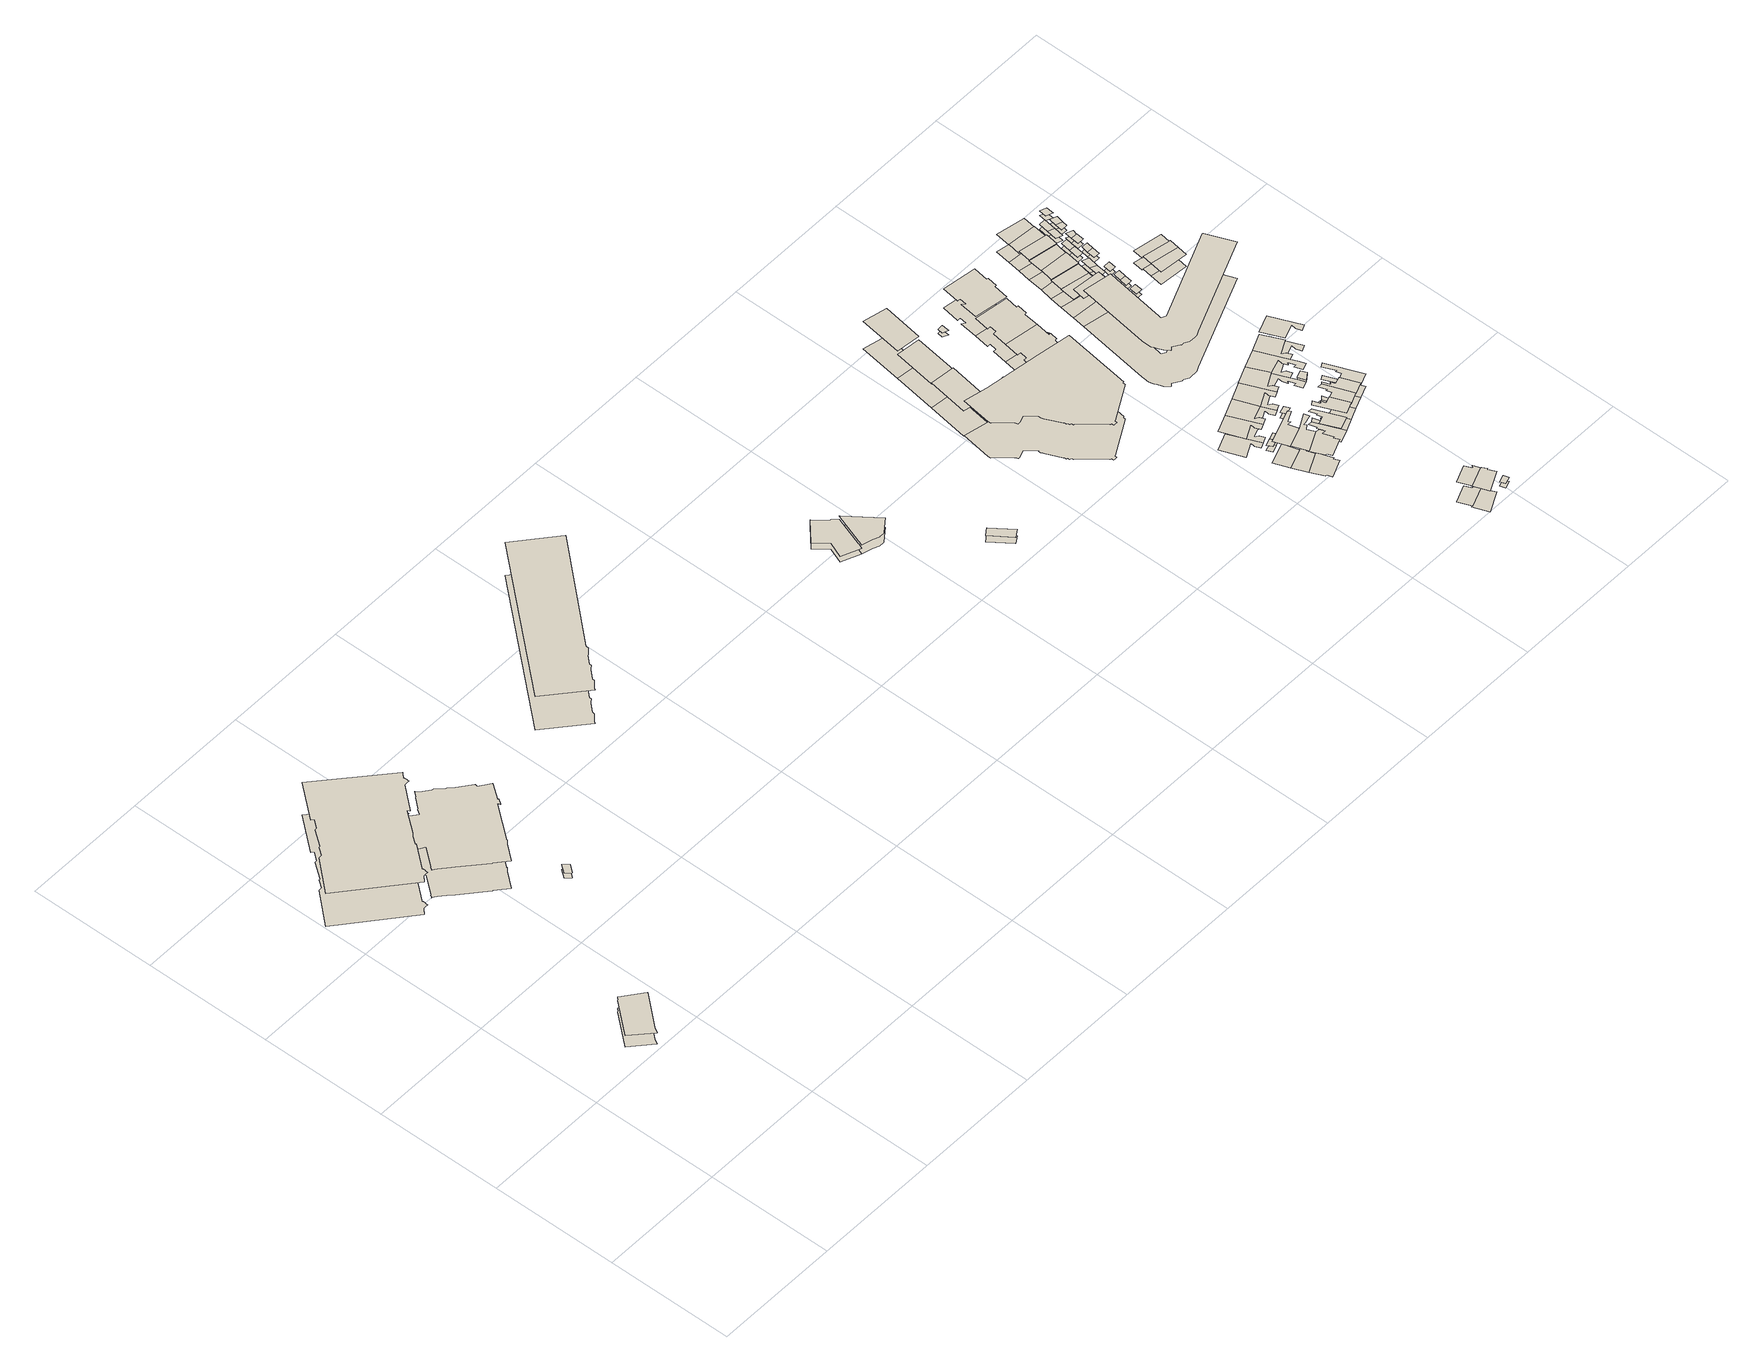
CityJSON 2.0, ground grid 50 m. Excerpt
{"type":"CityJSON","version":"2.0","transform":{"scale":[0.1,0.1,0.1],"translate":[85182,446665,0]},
"CityObjects":{
"building1":{"type":"Building","attributes":{"yearOfConstruction":"1962-01-01Z","measuredHeight":5.48,"storeysAboveGround":1},"geometry":[{"type":"MultiSurface","lod":"1.2","boundaries":[[[0,1,2,3,4,5,6,7,8]],[[9,10,11,12,13,14,15,16,17]]]}]},
"building2":{"type":"Building","attributes":{"yearOfConstruction":"2010-01-01Z","measuredHeight":15.92,"storeysAboveGround":5},"geometry":[{"type":"MultiSurface","lod":"1.2","boundaries":[[[18,19,20,21,22,23,24,25,26,27,28,29,30,31,32,33,34,35,36,37,38,39,40,41,42,43,44,45,46,47,48,49,50,51,52,53,54,55,56,57,58,59,60,61,62,63,64,65,66,67,68,69,70,71,72,73,74,75,76,77,76,78,79,80,81,82,83,84,85,86,87,88,89,90,91,92,93,94,95,96,97]],[[98,99,100,101,102,103,104,105,106,107,108,109,110,111,112,113,114,115,116,117,118,119,120,121,122,123,124,125,126,127,128,129,130,131,132,133,134,135,136,137,138,139,140,141,142,143,144,145,146,147,148,149,150,151,152,153,154,155,156,157,156,158,159,160,161,162,163,164,165,166,167,168,169,170,171,172,173,174,175,176,177]]]}]},
"building3":{"type":"Building","attributes":{"yearOfConstruction":"1930-01-01Z","measuredHeight":13.53,"storeysAboveGround":4},"geometry":[{"type":"MultiSurface","lod":"1.2","boundaries":[[[178,179,180,181,182,183,184,185,186,187,188,189,190,191,192,193,194,195,52,51,50,49,196,197,198,199,200,201,202,201,203,204,205,206,207,208,209,210,211,212,213,214,215,216,217,218]],[[219,220,221,222,223,224,225,226,227,228,229,230,231,232,233,234,235,236,237,238,239,240,241,242,243,244,245,246,247,246,248,249,250,251,252,253,254,255,256,257,258,259,260,261,262,263]]]}]},
"building4":{"type":"Building","attributes":{"yearOfConstruction":"2010-01-01Z","measuredHeight":2.5,"storeysAboveGround":0},"geometry":[{"type":"MultiSurface","lod":"1.2","boundaries":[[[264,265,266,267]],[[268,269,270,271]]]}]},
"building5":{"type":"Building","attributes":{"yearOfConstruction":"2007-01-01Z","measuredHeight":16.28,"storeysAboveGround":5},"geometry":[{"type":"MultiSurface","lod":"1.2","boundaries":[[[272,273,274,275,276,277,278,279,280,281,282,283,284,285,286,287]],[[288,289,290,291,292,293,294,295,296,297,298,299,300,301,302,303]]]}]},
"building6":{"type":"Building","attributes":{"yearOfConstruction":"1987-01-01Z","measuredHeight":2.82,"storeysAboveGround":0},"geometry":[{"type":"MultiSurface","lod":"1.2","boundaries":[[[304,305,306,307,308,309,310,311,312,313,314,315,316]],[[317,318,319,320,321,322,323,324,325,326,327,328,329]]]}]},
"building7":{"type":"Building","attributes":{"yearOfConstruction":"2002-01-01Z","measuredHeight":4.46,"storeysAboveGround":1},"geometry":[{"type":"MultiSurface","lod":"1.2","boundaries":[[[315,314,313,312,311,330,331,332,333,334,335,336]],[[337,338,339,340,341,342,343,344,345,346,347,348]]]}]},
"building8":{"type":"Building","attributes":{"yearOfConstruction":"1993-01-01Z","measuredHeight":2.96,"storeysAboveGround":0},"geometry":[{"type":"MultiSurface","lod":"1.2","boundaries":[[[349,350,351,352]],[[353,354,355,356]]]}]},
"building9":{"type":"Building","attributes":{"yearOfConstruction":"1954-01-01Z","measuredHeight":12.23,"storeysAboveGround":4},"geometry":[{"type":"MultiSurface","lod":"1.2","boundaries":[[[357,358,359,360,361]],[[362,363,364,365,366]]]}]},
"building10":{"type":"Building","attributes":{"yearOfConstruction":"1959-01-01Z","measuredHeight":17.05,"storeysAboveGround":5},"geometry":[{"type":"MultiSurface","lod":"1.2","boundaries":[[[367,368,369,370,371,372,373,374,375,376,377,378,379,380,381,382,383,384,385,386,387,388,389,390,391,392,393,394,395,396,397,398,399,400,401,402,403,404,405,406,407,408,409,410,411,412,413,414,415,416,417,418,419,420,421,358,357,422,423,424,425,426,427,428,429,430,431,432,433,434,435,436,437,438,439,440,441,442]],[[443,444,445,446,447,448,449,450,451,452,453,454,455,456,457,458,459,460,461,462,463,464,465,466,467,468,469,470,471,472,473,474,475,476,477,478,479,480,481,482,483,484,485,486,487,488,489,490,491,492,493,494,495,496,497,498,499,500,501,502,503,504,505,506,507,508,509,510,511,512,513,514,515,516,517,518,519,520]]]}]},
"building11":{"type":"Building","attributes":{"yearOfConstruction":"1954-01-01Z","measuredHeight":11.64,"storeysAboveGround":3},"geometry":[{"type":"MultiSurface","lod":"1.2","boundaries":[[[359,521,522,360]],[[523,524,525,526]]]}]},
"building12":{"type":"Building","attributes":{"yearOfConstruction":"1954-01-01Z","measuredHeight":13.43,"storeysAboveGround":4},"geometry":[{"type":"MultiSurface","lod":"1.2","boundaries":[[[521,527,528,522]],[[529,530,531,532]]]}]},
"building13":{"type":"Building","attributes":{"yearOfConstruction":"1990-01-01Z","measuredHeight":2.15,"storeysAboveGround":0},"geometry":[{"type":"MultiSurface","lod":"1.2","boundaries":[[[533,534,535,536]],[[537,538,539,540]]]}]},
"building14":{"type":"Building","attributes":{"yearOfConstruction":"1928-01-01Z","measuredHeight":9.01,"storeysAboveGround":3},"geometry":[{"type":"MultiSurface","lod":"1.2","boundaries":[[[541,542,543,544,545,546,547]],[[548,549,550,551,552,553,554]]]}]},
"building15":{"type":"Building","attributes":{"yearOfConstruction":"1935-01-01Z","measuredHeight":10.33,"storeysAboveGround":3},"geometry":[{"type":"MultiSurface","lod":"1.2","boundaries":[[[555,556,557,558,559,560,561,562,563,564,565,566,567]],[[568,569,570,571,572,573,574,575,576,577,578,579,580]]]}]},
"building16":{"type":"Building","attributes":{"yearOfConstruction":"1928-01-01Z","measuredHeight":2.54,"storeysAboveGround":0},"geometry":[{"type":"MultiSurface","lod":"1.2","boundaries":[[[581,582,583,584]],[[585,586,587,588]]]}]},
"building17":{"type":"Building","attributes":{"yearOfConstruction":"1935-01-01Z","measuredHeight":10.49,"storeysAboveGround":3},"geometry":[{"type":"MultiSurface","lod":"1.2","boundaries":[[[589,590,591,592,593,594,595,596]],[[597,598,599,600,601,602,603,604]]]}]},
"building18":{"type":"Building","attributes":{"yearOfConstruction":"1935-01-01Z","measuredHeight":10.69,"storeysAboveGround":3},"geometry":[{"type":"MultiSurface","lod":"1.2","boundaries":[[[605,590,589,567,566,606,607,608,609,610]],[[611,612,613,614,615,616,617,618,619,620]]]}]},
"building19":{"type":"Building","attributes":{"yearOfConstruction":"1990-01-01Z","measuredHeight":8.59,"storeysAboveGround":2},"geometry":[{"type":"MultiSurface","lod":"1.2","boundaries":[[[621,622,623,624,625,421,420,626,627,628,629,630,631,632,633]],[[634,635,636,637,638,639,640,641,642,643,644,645,646,647,648]]]}]},
"building20":{"type":"Building","attributes":{"yearOfConstruction":"1990-01-01Z","measuredHeight":2.11,"storeysAboveGround":0},"geometry":[{"type":"MultiSurface","lod":"1.2","boundaries":[[[649,650,651,652]],[[653,654,655,656]]]}]},
"building21":{"type":"Building","attributes":{"yearOfConstruction":"1928-01-01Z","measuredHeight":2.52,"storeysAboveGround":0},"geometry":[{"type":"MultiSurface","lod":"1.2","boundaries":[[[582,657,658,583]],[[586,659,660,587]]]}]},
"building22":{"type":"Building","attributes":{"yearOfConstruction":"1928-01-01Z","measuredHeight":9.01,"storeysAboveGround":3},"geometry":[{"type":"MultiSurface","lod":"1.2","boundaries":[[[661,662,543,542,663,664,665]],[[666,667,550,549,668,669,670]]]}]},
"building23":{"type":"Building","attributes":{"yearOfConstruction":"1948-01-01Z","measuredHeight":9.75,"storeysAboveGround":3},"geometry":[{"type":"MultiSurface","lod":"1.2","boundaries":[[[671,672,673,674,675,676,677]],[[678,679,680,681,682,683,684]]]}]},
"building24":{"type":"Building","attributes":{"yearOfConstruction":"1948-01-01Z","measuredHeight":10.12,"storeysAboveGround":3},"geometry":[{"type":"MultiSurface","lod":"1.2","boundaries":[[[685,686,687,673,672,671,688,689]],[[690,691,692,693,694,695,696,697]]]}]},
"building25":{"type":"Building","attributes":{"yearOfConstruction":"1990-01-01Z","measuredHeight":8.59,"storeysAboveGround":2},"geometry":[{"type":"MultiSurface","lod":"1.2","boundaries":[[[633,698,699,700,701,702,703,704,705,706,707,708,709,621]],[[648,710,711,712,713,714,715,716,717,718,719,720,721,634]]]}]},
"building26":{"type":"Building","attributes":{"yearOfConstruction":"1935-01-01Z","measuredHeight":2.24,"storeysAboveGround":0},"geometry":[{"type":"MultiSurface","lod":"1.2","boundaries":[[[722,723,724,725]],[[726,727,728,729]]]}]},
"building27":{"type":"Building","attributes":{"yearOfConstruction":"1928-01-01Z","measuredHeight":8.97,"storeysAboveGround":2},"geometry":[{"type":"MultiSurface","lod":"1.2","boundaries":[[[661,730,731,732,733,734,735,662]],[[666,736,737,738,739,740,741,667]]]}]},
"building28":{"type":"Building","attributes":{"yearOfConstruction":"1935-01-01Z","measuredHeight":6.43,"storeysAboveGround":2},"geometry":[{"type":"MultiSurface","lod":"1.2","boundaries":[[[742,743,744,745,746,747,748,749]],[[750,751,752,753,754,755,756,757]]]}]},
"building29":{"type":"Building","attributes":{"yearOfConstruction":"1990-01-01Z","measuredHeight":9.4,"storeysAboveGround":3},"geometry":[{"type":"MultiSurface","lod":"1.2","boundaries":[[[758,759,705,704,760,761,762,763,764,765,766,767,768,769,770]],[[771,772,773,774,775,776,777,778,779,780,781,782,783,784,785]]]}]},
"building30":{"type":"Building","attributes":{"yearOfConstruction":"1928-01-01Z","measuredHeight":2.47,"storeysAboveGround":0},"geometry":[{"type":"MultiSurface","lod":"1.2","boundaries":[[[786,787,788,789]],[[790,791,792,793]]]}]},
"building31":{"type":"Building","attributes":{"yearOfConstruction":"1948-01-01Z","measuredHeight":2.01,"storeysAboveGround":0},"geometry":[{"type":"MultiSurface","lod":"1.2","boundaries":[[[794,795,796,797]],[[798,799,800,801]]]}]},
"building32":{"type":"Building","attributes":{"yearOfConstruction":"1948-01-01Z","measuredHeight":2.02,"storeysAboveGround":0},"geometry":[{"type":"MultiSurface","lod":"1.2","boundaries":[[[802,803,795,794]],[[804,805,799,798]]]}]},
"building33":{"type":"Building","attributes":{"yearOfConstruction":"1948-01-01Z","measuredHeight":2.06,"storeysAboveGround":0},"geometry":[{"type":"MultiSurface","lod":"1.2","boundaries":[[[806,807,808,809]],[[810,811,812,813]]]}]},
"building34":{"type":"Building","attributes":{"yearOfConstruction":"1928-01-01Z","measuredHeight":9,"storeysAboveGround":2},"geometry":[{"type":"MultiSurface","lod":"1.2","boundaries":[[[814,815,735,734,816,817,818,819]],[[820,821,741,740,822,823,824,825]]]}]},
"building35":{"type":"Building","attributes":{"yearOfConstruction":"1935-01-01Z","measuredHeight":8.36,"storeysAboveGround":2},"geometry":[{"type":"MultiSurface","lod":"1.2","boundaries":[[[826,827,828,829,746,745,830,831]],[[832,833,834,835,836,837,838,839]]]}]},
"building36":{"type":"Building","attributes":{"yearOfConstruction":"1935-01-01Z","measuredHeight":7.72,"storeysAboveGround":2},"geometry":[{"type":"MultiSurface","lod":"1.2","boundaries":[[[830,840,841,842,843,844,845,831]],[[846,847,848,849,850,851,852,853]]]}]},
"building37":{"type":"Building","attributes":{"yearOfConstruction":"1928-01-01Z","measuredHeight":9.03,"storeysAboveGround":3},"geometry":[{"type":"MultiSurface","lod":"1.2","boundaries":[[[854,855,856,857,858,814,819,859,860,861,862,863,864]],[[865,866,867,868,869,820,825,870,871,872,873,874,875]]]}]},
"building38":{"type":"Building","attributes":{"yearOfConstruction":"1935-01-01Z","measuredHeight":6.97,"storeysAboveGround":2},"geometry":[{"type":"MultiSurface","lod":"1.2","boundaries":[[[876,877,878,879,841,840,880,881]],[[882,883,884,885,886,887,888,889]]]}]},
"building39":{"type":"Building","attributes":{"yearOfConstruction":"2006-01-01Z","measuredHeight":13.77,"storeysAboveGround":4},"geometry":[{"type":"MultiSurface","lod":"1.2","boundaries":[[[890,891,892,893]],[[894,895,896,897]]]}]},
"building40":{"type":"Building","attributes":{"yearOfConstruction":"2006-01-01Z","measuredHeight":8.86,"storeysAboveGround":2},"geometry":[{"type":"MultiSurface","lod":"1.2","boundaries":[[[891,898,899,892]],[[900,901,902,903]]]}]},
"building41":{"type":"Building","attributes":{"yearOfConstruction":"1928-01-01Z","measuredHeight":1.04,"storeysAboveGround":0},"geometry":[{"type":"MultiSurface","lod":"1.2","boundaries":[[[855,904,905,856]],[[906,907,908,909]]]}]},
"building42":{"type":"Building","attributes":{"yearOfConstruction":"1928-01-01Z","measuredHeight":9.01,"storeysAboveGround":3},"geometry":[{"type":"MultiSurface","lod":"1.2","boundaries":[[[857,910,911,912,913,914,858]],[[868,915,916,917,918,919,869]]]}]},
"building43":{"type":"Building","attributes":{"yearOfConstruction":"2006-01-01Z","measuredHeight":8.97,"storeysAboveGround":2},"geometry":[{"type":"MultiSurface","lod":"1.2","boundaries":[[[898,920,921,899]],[[922,923,924,925]]]}]},
"building44":{"type":"Building","attributes":{"yearOfConstruction":"1935-01-01Z","measuredHeight":6.12,"storeysAboveGround":2},"geometry":[{"type":"MultiSurface","lod":"1.2","boundaries":[[[926,927,928,929,930,881,880,931,932]],[[933,934,935,936,937,938,939,940,941]]]}]},
"building45":{"type":"Building","attributes":{"yearOfConstruction":"2006-01-01Z","measuredHeight":9.52,"storeysAboveGround":3},"geometry":[{"type":"MultiSurface","lod":"1.2","boundaries":[[[920,942,943,921]],[[944,945,946,947]]]}]},
"building46":{"type":"Building","attributes":{"yearOfConstruction":"2006-01-01Z","measuredHeight":17.66,"storeysAboveGround":5},"geometry":[{"type":"MultiSurface","lod":"1.2","boundaries":[[[948,949,950,951,952,953,954,955,956,957,958,959,960,961,962,963,890,893,964,965,966,967,968,969,970,971,972,973]],[[974,975,976,977,978,979,980,981,982,983,984,985,986,987,988,989,990,991,992,993,994,995,996,997,998,999,1000,1001]]]}]},
"building47":{"type":"Building","attributes":{"yearOfConstruction":"2006-01-01Z","measuredHeight":9.22,"storeysAboveGround":3},"geometry":[{"type":"MultiSurface","lod":"1.2","boundaries":[[[942,1002,1003,943]],[[1004,1005,1006,1007]]]}]},
"building48":{"type":"Building","attributes":{"yearOfConstruction":"2006-01-01Z","measuredHeight":9.65,"storeysAboveGround":3},"geometry":[{"type":"MultiSurface","lod":"1.2","boundaries":[[[1002,1008,1009,1003]],[[1010,1011,1012,1013]]]}]},
"building49":{"type":"Building","attributes":{"yearOfConstruction":"2006-01-01Z","measuredHeight":2.51,"storeysAboveGround":0},"geometry":[{"type":"MultiSurface","lod":"1.2","boundaries":[[[1014,1015,1016,1017]],[[1018,1019,1020,1021]]]}]},
"building50":{"type":"Building","attributes":{"yearOfConstruction":"1924-01-01Z","measuredHeight":10.04,"storeysAboveGround":3},"geometry":[{"type":"MultiSurface","lod":"1.2","boundaries":[[[1022,1023,1024,1025,914,913,1026]],[[1027,1028,1029,1030,1031,1032,1033]]]}]},
"building51":{"type":"Building","attributes":{"yearOfConstruction":"2006-01-01Z","measuredHeight":2.51,"storeysAboveGround":0},"geometry":[{"type":"MultiSurface","lod":"1.2","boundaries":[[[1015,1034,1035,1016]],[[1019,1036,1037,1020]]]}]},
"building52":{"type":"Building","attributes":{"yearOfConstruction":"2006-01-01Z","measuredHeight":8.74,"storeysAboveGround":2},"geometry":[{"type":"MultiSurface","lod":"1.2","boundaries":[[[1008,1038,1039,1009]],[[1040,1041,1042,1043]]]}]},
"building53":{"type":"Building","attributes":{"yearOfConstruction":"1924-01-01Z","measuredHeight":2.31,"storeysAboveGround":0},"geometry":[{"type":"MultiSurface","lod":"1.2","boundaries":[[[1044,1045,1046,1047]],[[1048,1049,1050,1051]]]}]},
"building54":{"type":"Building","attributes":{"yearOfConstruction":"1924-01-01Z","measuredHeight":2.27,"storeysAboveGround":0},"geometry":[{"type":"MultiSurface","lod":"1.2","boundaries":[[[1052,1053,1054,1055]],[[1056,1057,1058,1059]]]}]},
"building55":{"type":"Building","attributes":{"yearOfConstruction":"2006-01-01Z","measuredHeight":8.54,"storeysAboveGround":2},"geometry":[{"type":"MultiSurface","lod":"1.2","boundaries":[[[1038,1060,1061,1039]],[[1062,1063,1064,1065]]]}]},
"building56":{"type":"Building","attributes":{"yearOfConstruction":"2006-01-01Z","measuredHeight":2.41,"storeysAboveGround":0},"geometry":[{"type":"MultiSurface","lod":"1.2","boundaries":[[[1066,1067,1068,1069]],[[1070,1071,1072,1073]]]}]},
"building57":{"type":"Building","attributes":{"yearOfConstruction":"1924-01-01Z","measuredHeight":2.36,"storeysAboveGround":0},"geometry":[{"type":"MultiSurface","lod":"1.2","boundaries":[[[1053,1074,1075,1054]],[[1076,1077,1078,1079]]]}]},
"building58":{"type":"Building","attributes":{"yearOfConstruction":"2006-01-01Z","measuredHeight":2.41,"storeysAboveGround":0},"geometry":[{"type":"MultiSurface","lod":"1.2","boundaries":[[[1080,1081,1068,1067]],[[1082,1083,1072,1071]]]}]},
"building59":{"type":"Building","attributes":{"yearOfConstruction":"1924-01-01Z","measuredHeight":2.29,"storeysAboveGround":0},"geometry":[{"type":"MultiSurface","lod":"1.2","boundaries":[[[1084,1085,1086,1087]],[[1088,1089,1090,1091]]]}]},
"building60":{"type":"Building","attributes":{"yearOfConstruction":"2006-01-01Z","measuredHeight":2.41,"storeysAboveGround":0},"geometry":[{"type":"MultiSurface","lod":"1.2","boundaries":[[[1092,1093,1094,1095]],[[1096,1097,1098,1099]]]}]},
"building61":{"type":"Building","attributes":{"yearOfConstruction":"2006-01-01Z","measuredHeight":2.43,"storeysAboveGround":0},"geometry":[{"type":"MultiSurface","lod":"1.2","boundaries":[[[1100,1101,1094,1093]],[[1102,1103,1098,1097]]]}]},
"building62":{"type":"Building","attributes":{"yearOfConstruction":"1924-01-01Z","measuredHeight":2.28,"storeysAboveGround":0},"geometry":[{"type":"MultiSurface","lod":"1.2","boundaries":[[[1104,1105,1106,1107]],[[1108,1109,1110,1111]]]}]},
"building63":{"type":"Building","attributes":{"yearOfConstruction":"1924-01-01Z","measuredHeight":2.27,"storeysAboveGround":0},"geometry":[{"type":"MultiSurface","lod":"1.2","boundaries":[[[1105,1112,1113,1106]],[[1109,1114,1115,1110]]]}]},
"building64":{"type":"Building","attributes":{"yearOfConstruction":"2006-01-01Z","measuredHeight":2.41,"storeysAboveGround":0},"geometry":[{"type":"MultiSurface","lod":"1.2","boundaries":[[[1116,1117,1118,1119]],[[1120,1121,1122,1123]]]}]},
"building65":{"type":"Building","attributes":{"yearOfConstruction":"1924-01-01Z","measuredHeight":2.37,"storeysAboveGround":0},"geometry":[{"type":"MultiSurface","lod":"1.2","boundaries":[[[1124,1125,1126,1127]],[[1128,1129,1130,1131]]]}]},
"building66":{"type":"Building","attributes":{"yearOfConstruction":"2006-01-01Z","measuredHeight":2.41,"storeysAboveGround":0},"geometry":[{"type":"MultiSurface","lod":"1.2","boundaries":[[[1132,1133,1118,1117]],[[1134,1135,1122,1121]]]}]},
"building67":{"type":"Building","attributes":{"yearOfConstruction":"1924-01-01Z","measuredHeight":6.01,"storeysAboveGround":2},"geometry":[{"type":"MultiSurface","lod":"1.2","boundaries":[[[1136,1137,1138,1139]],[[1140,1141,1142,1143]]]}]},
"building68":{"type":"Building","attributes":{"yearOfConstruction":"1924-01-01Z","measuredHeight":2.25,"storeysAboveGround":0},"geometry":[{"type":"MultiSurface","lod":"1.2","boundaries":[[[1125,1144,1145,1126]],[[1146,1147,1148,1149]]]}]},
"building69":{"type":"Building","attributes":{"yearOfConstruction":"1924-01-01Z","measuredHeight":5.99,"storeysAboveGround":1},"geometry":[{"type":"MultiSurface","lod":"1.2","boundaries":[[[1137,1150,1151,1152,1138]],[[1141,1153,1154,1155,1142]]]}]},
"building70":{"type":"Building","attributes":{"yearOfConstruction":"1924-01-01Z","measuredHeight":2.27,"storeysAboveGround":0},"geometry":[{"type":"MultiSurface","lod":"1.2","boundaries":[[[1156,1157,1158,1159]],[[1160,1161,1162,1163]]]}]},
"building71":{"type":"Building","attributes":{"yearOfConstruction":"1924-01-01Z","measuredHeight":5.93,"storeysAboveGround":1},"geometry":[{"type":"MultiSurface","lod":"1.2","boundaries":[[[1152,1151,1164,1165,1166]],[[1167,1168,1169,1170,1171]]]}]},
"building72":{"type":"Building","attributes":{"yearOfConstruction":"1924-01-01Z","measuredHeight":2.33,"storeysAboveGround":0},"geometry":[{"type":"MultiSurface","lod":"1.2","boundaries":[[[1157,1172,1173,1158]],[[1161,1174,1175,1162]]]}]},
"building73":{"type":"Building","attributes":{"yearOfConstruction":"1924-01-01Z","measuredHeight":2.31,"storeysAboveGround":0},"geometry":[{"type":"MultiSurface","lod":"1.2","boundaries":[[[1176,1177,1178,1179]],[[1180,1181,1182,1183]]]}]}
},
"vertices":[
[327,520,0],[339,540,0],[441,660,0],[363,720,0],[362,720,0],[361,720,0],[351,710,0],[350,710,0],[249,590,0],[327,520,55],[339,540,55],[441,660,55],[363,720,55],[362,720,55],[361,720,55],[351,710,55],[350,710,55],[249,590,55],
[258,1470,0],[278,1490,0],[279,1490,0],[280,1490,0],[281,1490,0],[282,1490,0],[283,1490,0],[284,1490,0],[285,1490,0],[286,1490,0],[287,1490,0],[288,1490,0],[289,1490,0],[290,1490,0],[291,1490,0],[292,1490,0],[293,1490,0],[294,1490,0],[295,1490,0],[296,1490,0],[297,1490,0],[298,1490,0],[298,1500,0],[299,1500,0],[299,1510,0],[298,1510,0],[297,1510,0],[296,1510,0],[295,1510,0],[294,1510,0],[369,1600,0],[364,1600,0],[384,1630,0],[396,1640,0],[459,1720,0],[465,1710,0],[540,1800,0],[541,1800,0],[542,1800,0],[543,1800,0],[544,1800,0],[545,1800,0],[546,1800,0],[547,1800,0],[548,1800,0],[549,1800,0],[550,1800,0],[551,1800,0],[552,1800,0],[553,1800,0],[554,1800,0],[555,1800,0],[556,1800,0],[557,1800,0],[558,1800,0],[559,1800,0],[560,1800,0],[561,1800,0],[561,1810,0],[562,1810,0],[561,1820,0],[560,1820,0],[559,1820,0],[558,1820,0],[557,1820,0],[577,1840,0],[328,2060,0],[222,1930,0],[232,1920,0],[229,1920,0],[206,1890,0],[201,1890,0],[199,1890,0],[153,1830,0],[155,1830,0],[149,1830,0],[126,1800,0],[123,1800,0],[113,1800,0],[8,1680,0],[258,1470,159],[278,1490,159],[279,1490,159],[280,1490,159],[281,1490,159],[282,1490,159],[283,1490,159],[284,1490,159],[285,1490,159],[286,1490,159],[287,1490,159],[288,1490,159],[289,1490,159],[290,1490,159],[291,1490,159],[292,1490,159],[293,1490,159],[294,1490,159],[295,1490,159],[296,1490,159],[297,1490,159],[298,1490,159],[298,1500,159],[299,1500,159],[299,1510,159],[298,1510,159],[297,1510,159],[296,1510,159],[295,1510,159],[294,1510,159],[369,1600,159],[364,1600,159],[384,1630,159],[396,1640,159],[459,1720,159],[465,1710,159],[540,1800,159],[541,1800,159],[542,1800,159],[543,1800,159],[544,1800,159],[545,1800,159],[546,1800,159],[547,1800,159],[548,1800,159],[549,1800,159],[550,1800,159],[551,1800,159],[552,1800,159],[553,1800,159],[554,1800,159],[555,1800,159],[556,1800,159],[557,1800,159],[558,1800,159],[559,1800,159],[560,1800,159],[561,1800,159],[561,1810,159],[562,1810,159],[561,1820,159],[560,1820,159],[559,1820,159],[558,1820,159],[557,1820,159],[577,1840,159],[328,2060,159],[222,1930,159],[232,1920,159],[229,1920,159],[206,1890,159],[201,1890,159],[199,1890,159],[153,1830,159],[155,1830,159],[149,1830,159],[126,1800,159],[123,1800,159],[113,1800,159],[8,1680,159],
[706,1630,0],[709,1640,0],[658,1680,0],[654,1680,0],[638,1700,0],[634,1700,0],[606,1730,0],[600,1730,0],[598,1730,0],[573,1750,0],[571,1750,0],[556,1770,0],[540,1750,0],[538,1750,0],[504,1710,0],[503,1710,0],[490,1690,0],[464,1710,0],[379,1590,0],[395,1580,0],[338,1510,0],[336,1510,0],[332,1500,0],[331,1500,0],[330,1500,0],[347,1490,0],[381,1460,0],[391,1450,0],[482,1370,0],[484,1370,0],[485,1370,0],[531,1330,0],[580,1390,0],[581,1390,0],[593,1400,0],[589,1400,0],[693,1530,0],[697,1520,0],[710,1540,0],[705,1540,0],[750,1600,0],[706,1630,135],[709,1640,135],[658,1680,135],[654,1680,135],[638,1700,135],[634,1700,135],[606,1730,135],[600,1730,135],[598,1730,135],[573,1750,135],[571,1750,135],[556,1770,135],[540,1750,135],[538,1750,135],[504,1710,135],[503,1710,135],[490,1690,135],[464,1710,135],[459,1720,135],[396,1640,135],[384,1630,135],[364,1600,135],[379,1590,135],[395,1580,135],[338,1510,135],[336,1510,135],[332,1500,135],[331,1500,135],[330,1500,135],[347,1490,135],[381,1460,135],[391,1450,135],[482,1370,135],[484,1370,135],[485,1370,135],[531,1330,135],[580,1390,135],[581,1390,135],[593,1400,135],[589,1400,135],[693,1530,135],[697,1520,135],[710,1540,135],[705,1540,135],[750,1600,135],
[722,1240,0],[704,1260,0],[680,1230,0],[698,1210,0],[722,1240,25],[704,1260,25],[680,1230,25],[698,1210,25],
[1561,2250,0],[1111,1730,0],[1262,1600,0],[1267,1610,0],[1269,1610,0],[1292,1630,0],[1293,1640,0],[1320,1670,0],[1321,1670,0],[1335,1680,0],[1336,1690,0],[1362,1720,0],[1364,1720,0],[1387,1740,0],[1388,1750,0],[1713,2120,0],[1561,2250,163],[1111,1730,163],[1262,1600,163],[1267,1610,163],[1269,1610,163],[1292,1630,163],[1293,1640,163],[1320,1670,163],[1321,1670,163],[1335,1680,163],[1336,1690,163],[1362,1720,163],[1364,1720,163],[1387,1740,163],[1388,1750,163],[1713,2120,163],
[2423,1590,0],[2381,1640,0],[2307,1570,0],[2349,1520,0],[2350,1520,0],[2348,1520,0],[2325,1460,0],[2398,1430,0],[2406,1450,0],[2405,1450,0],[2445,1570,0],[2446,1570,0],[2429,1590,0],[2423,1590,28],[2381,1640,28],[2307,1570,28],[2349,1520,28],[2350,1520,28],[2348,1520,28],[2325,1460,28],[2398,1430,28],[2406,1450,28],[2405,1450,28],[2445,1570,28],[2446,1570,28],[2429,1590,28],
[2440,1420,0],[2463,1410,0],[2464,1410,0],[2483,1410,0],[2484,1410,0],[2538,1450,0],[2447,1570,0],[2446,1570,45],[2445,1570,45],[2405,1450,45],[2406,1450,45],[2398,1430,45],[2440,1420,45],[2463,1410,45],[2464,1410,45],[2483,1410,45],[2484,1410,45],[2538,1450,45],[2447,1570,45],
[2763,1080,0],[2792,1100,0],[2733,1180,0],[2705,1160,0],[2763,1080,30],[2792,1100,30],[2733,1180,30],[2705,1160,30],
[3012,1520,0],[3105,1500,0],[3130,1670,0],[3035,1680,0],[3011,1520,0],[3012,1520,122],[3105,1500,122],[3130,1670,122],[3035,1680,122],[3011,1520,122],
[3121,1280,0],[3124,1270,0],[3151,1210,0],[3152,1210,0],[3153,1210,0],[3154,1210,0],[3154,1200,0],[3155,1200,0],[3156,1200,0],[3157,1200,0],[3158,1200,0],[3159,1200,0],[3160,1190,0],[3161,1190,0],[3162,1190,0],[3163,1190,0],[3164,1190,0],[3165,1190,0],[3166,1190,0],[3167,1180,0],[3168,1180,0],[3241,1100,0],[3247,1090,0],[3248,1090,0],[3249,1090,0],[3250,1090,0],[3251,1090,0],[3252,1090,0],[3253,1080,0],[3254,1080,0],[3255,1080,0],[3256,1080,0],[3257,1080,0],[3258,1080,0],[3259,1080,0],[3260,1080,0],[3261,1080,0],[3262,1080,0],[3263,1080,0],[3264,1080,0],[3265,1080,0],[3266,1080,0],[3267,1080,0],[3268,1090,0],[3269,1090,0],[3270,1090,0],[3412,1170,0],[3413,1180,0],[3414,1180,0],[3415,1180,0],[3416,1180,0],[3417,1180,0],[3418,1180,0],[3456,1450,0],[3323,1470,0],[2995,1400,0],[2995,1390,0],[2996,1390,0],[2997,1390,0],[2998,1390,0],[3047,1330,0],[3049,1330,0],[3051,1320,0],[3052,1320,0],[3053,1320,0],[3054,1320,0],[3055,1320,0],[3056,1320,0],[3057,1320,0],[3058,1320,0],[3089,1330,0],[3123,1290,0],[3122,1290,0],[3121,1290,0],[3120,1290,0],[3120,1280,0],[3121,1280,170],[3124,1270,170],[3151,1210,170],[3152,1210,170],[3153,1210,170],[3154,1210,170],[3154,1200,170],[3155,1200,170],[3156,1200,170],[3157,1200,170],[3158,1200,170],[3159,1200,170],[3160,1190,170],[3161,1190,170],[3162,1190,170],[3163,1190,170],[3164,1190,170],[3165,1190,170],[3166,1190,170],[3167,1180,170],[3168,1180,170],[3241,1100,170],[3247,1090,170],[3248,1090,170],[3249,1090,170],[3250,1090,170],[3251,1090,170],[3252,1090,170],[3253,1080,170],[3254,1080,170],[3255,1080,170],[3256,1080,170],[3257,1080,170],[3258,1080,170],[3259,1080,170],[3260,1080,170],[3261,1080,170],[3262,1080,170],[3263,1080,170],[3264,1080,170],[3265,1080,170],[3266,1080,170],[3267,1080,170],[3268,1090,170],[3269,1090,170],[3270,1090,170],[3412,1170,170],[3413,1180,170],[3414,1180,170],[3415,1180,170],[3416,1180,170],[3417,1180,170],[3418,1180,170],[3456,1450,170],[3323,1470,170],[3105,1500,170],[3012,1520,170],[2995,1400,170],[2995,1390,170],[2996,1390,170],[2997,1390,170],[2998,1390,170],[3047,1330,170],[3049,1330,170],[3051,1320,170],[3052,1320,170],[3053,1320,170],[3054,1320,170],[3055,1320,170],[3056,1320,170],[3057,1320,170],[3058,1320,170],[3089,1330,170],[3123,1290,170],[3122,1290,170],[3121,1290,170],[3120,1290,170],[3120,1280,170],
[3154,1840,0],[3060,1850,0],[3130,1670,116],[3154,1840,116],[3060,1850,116],[3035,1680,116],
[3178,2000,0],[3084,2020,0],[3154,1840,134],[3178,2000,134],[3084,2020,134],[3060,1850,134],
[3271,1550,0],[3275,1580,0],[3253,1580,0],[3250,1560,0],[3271,1550,22],[3275,1580,22],[3253,1580,22],[3250,1560,22],
[3608,750,0],[3629,760,0],[3578,880,0],[3509,850,0],[3545,760,0],[3603,790,0],[3600,770,0],[3608,750,90],[3629,760,90],[3578,880,90],[3509,850,90],[3545,760,90],[3603,790,90],[3600,770,90],
[3653,510,0],[3658,510,0],[3666,490,0],[3735,520,0],[3727,540,0],[3732,540,0],[3718,580,0],[3732,580,0],[3724,600,0],[3712,600,0],[3711,600,0],[3708,600,0],[3629,560,0],[3653,510,103],[3658,510,103],[3666,490,103],[3735,520,103],[3727,540,103],[3732,540,103],[3718,580,103],[3732,580,103],[3724,600,103],[3712,600,103],[3711,600,103],[3708,600,103],[3629,560,103],
[3621,710,0],[3648,720,0],[3639,740,0],[3611,730,0],[3621,710,25],[3648,720,25],[3639,740,25],[3611,730,25],
[3606,620,0],[3685,650,0],[3671,690,0],[3686,690,0],[3682,700,0],[3723,720,0],[3717,730,0],[3582,680,0],[3606,620,105],[3685,650,105],[3671,690,105],[3686,690,105],[3682,700,105],[3723,720,105],[3717,730,105],[3582,680,105],
[3740,680,0],[3694,630,0],[3709,640,0],[3705,650,0],[3714,650,0],[3747,660,0],[3740,680,107],[3685,650,107],[3606,620,107],[3629,560,107],[3708,600,107],[3694,630,107],[3709,640,107],[3705,650,107],[3714,650,107],[3747,660,107],
[3347,1630,0],[3338,1570,0],[3351,1570,0],[3347,1540,0],[3334,1540,0],[3466,1520,0],[3470,1520,0],[3473,1520,0],[3479,1550,0],[3476,1560,0],[3476,1550,0],[3471,1550,0],[3480,1610,0],[3347,1630,86],[3338,1570,86],[3351,1570,86],[3347,1540,86],[3334,1540,86],[3323,1470,86],[3456,1450,86],[3466,1520,86],[3470,1520,86],[3473,1520,86],[3479,1550,86],[3476,1560,86],[3476,1550,86],[3471,1550,86],[3480,1610,86],
[3314,1850,0],[3318,1880,0],[3296,1880,0],[3293,1860,0],[3314,1850,21],[3318,1880,21],[3296,1880,21],[3293,1860,21],
[3676,730,0],[3666,750,0],[3676,730,25],[3666,750,25],
[3683,820,0],[3647,910,0],[3652,770,0],[3644,790,0],[3628,800,0],[3683,820,90],[3647,910,90],[3652,770,90],[3644,790,90],[3628,800,90],
[3869,60,0],[3944,90,0],[3947,90,0],[3937,120,0],[3929,110,0],[3917,140,0],[3848,110,0],[3869,60,98],[3944,90,98],[3947,90,98],[3937,120,98],[3929,110,98],[3917,140,98],[3848,110,98],
[3967,40,0],[3953,70,0],[3957,70,0],[3864,60,0],[3887,0,0],[3967,40,101],[3953,70,101],[3957,70,101],[3947,90,101],[3944,90,101],[3869,60,101],[3864,60,101],[3887,0,101],
[3488,1670,0],[3492,1670,0],[3495,1670,0],[3501,1710,0],[3498,1710,0],[3494,1710,0],[3502,1760,0],[3369,1780,0],[3360,1720,0],[3373,1720,0],[3369,1690,0],[3356,1690,0],[3488,1670,86],[3492,1670,86],[3495,1670,86],[3501,1710,86],[3498,1710,86],[3494,1710,86],[3502,1760,86],[3369,1780,86],[3360,1720,86],[3373,1720,86],[3369,1690,86],[3356,1690,86],
[3766,570,0],[3781,580,0],[3762,620,0],[3747,620,0],[3766,570,22],[3781,580,22],[3762,620,22],[3747,620,22],
[3741,850,0],[3739,830,0],[3747,810,0],[3770,820,0],[3767,820,0],[3716,940,0],[3741,850,90],[3739,830,90],[3747,810,90],[3770,820,90],[3767,820,90],[3716,940,90],
[3800,650,0],[3772,640,0],[3801,570,0],[3850,590,0],[3803,700,0],[3788,700,0],[3799,670,0],[3793,670,0],[3800,650,64],[3772,640,64],[3801,570,64],[3850,590,64],[3803,700,64],[3788,700,64],[3799,670,64],[3793,670,64],
[3391,1840,0],[3378,1850,0],[3510,1820,0],[3515,1820,0],[3514,1820,0],[3517,1820,0],[3523,1860,0],[3520,1860,0],[3516,1860,0],[3526,1920,0],[3393,1940,0],[3382,1870,0],[3395,1870,0],[3391,1840,94],[3378,1850,94],[3369,1780,94],[3502,1760,94],[3510,1820,94],[3515,1820,94],[3514,1820,94],[3517,1820,94],[3523,1860,94],[3520,1860,94],[3516,1860,94],[3526,1920,94],[3393,1940,94],[3382,1870,94],[3395,1870,94],
[3759,770,0],[3787,780,0],[3777,800,0],[3750,790,0],[3759,770,25],[3787,780,25],[3777,800,25],[3750,790,25],
[3971,100,0],[3999,110,0],[3993,130,0],[3965,120,0],[3971,100,20],[3999,110,20],[3993,130,20],[3965,120,20],
[3976,90,0],[4005,100,0],[3976,90,20],[4005,100,20],
[4000,30,0],[4028,40,0],[4022,60,0],[3993,50,0],[4000,30,21],[4028,40,21],[4022,60,21],[3993,50,21],
[3783,970,0],[3713,940,0],[3788,830,0],[3780,850,0],[3764,860,0],[3819,890,0],[3783,970,90],[3713,940,90],[3788,830,90],[3780,850,90],[3764,860,90],[3819,890,90],
[3841,670,0],[3835,690,0],[3828,680,0],[3817,710,0],[3896,610,0],[3868,680,0],[3841,670,84],[3835,690,84],[3828,680,84],[3817,710,84],[3803,700,84],[3850,590,84],[3896,610,84],[3868,680,84],
[3943,630,0],[3898,740,0],[3882,740,0],[3893,710,0],[3887,710,0],[3894,690,0],[3896,610,77],[3943,630,77],[3898,740,77],[3882,740,77],[3893,710,77],[3887,710,77],[3894,690,77],[3868,680,77],
[3898,820,0],[3924,830,0],[3914,860,0],[3904,880,0],[3853,1000,0],[3877,910,0],[3874,890,0],[3882,870,0],[3888,880,0],[3898,850,0],[3888,850,0],[3898,820,90],[3924,830,90],[3914,860,90],[3904,880,90],[3853,1000,90],[3877,910,90],[3874,890,90],[3882,870,90],[3888,880,90],[3898,850,90],[3888,850,90],
[3935,710,0],[3929,730,0],[3922,720,0],[3911,750,0],[3990,650,0],[3962,720,0],[3935,710,70],[3929,730,70],[3922,720,70],[3911,750,70],[3898,740,70],[3943,630,70],[3990,650,70],[3962,720,70],
[3744,1520,0],[3752,1580,0],[3639,1590,0],[3631,1540,0],[3744,1520,138],[3752,1580,138],[3639,1590,138],[3631,1540,138],
[3760,1630,0],[3647,1650,0],[3752,1580,89],[3760,1630,89],[3647,1650,89],[3639,1590,89],
[3952,850,0],[3942,870,0],[3924,830,10],[3952,850,10],[3942,870,10],[3914,860,10],
[3926,890,0],[3918,910,0],[3902,920,0],[3958,950,0],[3922,1030,0],[3926,890,90],[3918,910,90],[3902,920,90],[3958,950,90],[3922,1030,90],
[3768,1680,0],[3655,1700,0],[3760,1630,90],[3768,1680,90],[3655,1700,90],[3647,1650,90],
[3981,810,0],[3966,800,0],[3988,750,0],[3981,750,0],[3988,730,0],[4037,670,0],[4038,670,0],[3981,810,61],[3966,800,61],[3988,750,61],[3981,750,61],[3988,730,61],[3962,720,61],[3990,650,61],[4037,670,61],[4038,670,61],
[3776,1740,0],[3663,1750,0],[3768,1680,95],[3776,1740,95],[3663,1750,95],[3655,1700,95],
[3661,1140,0],[3671,1140,0],[3688,1130,0],[3691,1130,0],[3698,1130,0],[3716,1130,0],[3725,1130,0],[3742,1140,0],[4122,1300,0],[4078,1410,0],[4077,1410,0],[4074,1410,0],[3724,1260,0],[3706,1270,0],[3708,1280,0],[3740,1490,0],[3589,1250,0],[3588,1240,0],[3587,1220,0],[3588,1210,0],[3592,1200,0],[3596,1190,0],[3604,1170,0],[3620,1150,0],[3630,1160,0],[3662,1140,0],[3661,1140,177],[3671,1140,177],[3688,1130,177],[3691,1130,177],[3698,1130,177],[3716,1130,177],[3725,1130,177],[3742,1140,177],[4122,1300,177],[4078,1410,177],[4077,1410,177],[4074,1410,177],[3724,1260,177],[3706,1270,177],[3708,1280,177],[3740,1490,177],[3744,1520,177],[3631,1540,177],[3589,1250,177],[3588,1240,177],[3587,1220,177],[3588,1210,177],[3592,1200,177],[3596,1190,177],[3604,1170,177],[3620,1150,177],[3630,1160,177],[3662,1140,177],
[3784,1790,0],[3671,1810,0],[3776,1740,92],[3784,1790,92],[3671,1810,92],[3663,1750,92],
[3792,1840,0],[3678,1860,0],[3784,1790,96],[3792,1840,96],[3678,1860,96],[3671,1810,96],
[3827,1520,0],[3833,1570,0],[3808,1570,0],[3802,1530,0],[3827,1520,25],[3833,1570,25],[3808,1570,25],[3802,1530,25],
[4012,950,0],[4020,930,0],[4043,940,0],[3992,1060,0],[4015,970,0],[4012,950,100],[4020,930,100],[4043,940,100],[3992,1060,100],[3922,1030,100],[3958,950,100],[4015,970,100],
[3839,1610,0],[3814,1610,0],[3839,1610,25],[3814,1610,25],
[3799,1900,0],[3686,1910,0],[3792,1840,87],[3799,1900,87],[3686,1910,87],[3678,1860,87],
[3863,1490,0],[3867,1520,0],[3842,1520,0],[3838,1490,0],[3863,1490,23],[3867,1520,23],[3842,1520,23],[3838,1490,23],
[3870,1540,0],[3874,1570,0],[3849,1570,0],[3845,1540,0],[3870,1540,23],[3874,1570,23],[3849,1570,23],[3845,1540,23],
[3807,1950,0],[3694,1970,0],[3799,1900,85],[3807,1950,85],[3694,1970,85],[3686,1910,85],
[3843,1630,0],[3848,1670,0],[3823,1680,0],[3817,1630,0],[3843,1630,24],[3848,1670,24],[3823,1680,24],[3817,1630,24],
[3879,1600,0],[3854,1600,0],[3874,1570,24],[3879,1600,24],[3854,1600,24],[3849,1570,24],
[3855,1710,0],[3830,1720,0],[3855,1710,24],[3830,1720,24],
[3882,1620,0],[3886,1650,0],[3861,1650,0],[3857,1620,0],[3882,1620,23],[3886,1650,23],[3861,1650,23],[3857,1620,23],
[3858,1740,0],[3864,1780,0],[3839,1780,0],[3833,1740,0],[3858,1740,24],[3864,1780,24],[3839,1780,24],[3833,1740,24],
[3870,1820,0],[3845,1820,0],[3870,1820,24],[3845,1820,24],
[3893,1700,0],[3897,1730,0],[3872,1730,0],[3868,1700,0],[3893,1700,23],[3897,1730,23],[3872,1730,23],[3868,1700,23],
[3902,1760,0],[3877,1760,0],[3902,1760,23],[3877,1760,23],
[3874,1840,0],[3880,1880,0],[3855,1890,0],[3849,1850,0],[3874,1840,24],[3880,1880,24],[3855,1890,24],[3849,1850,24],
[3905,1780,0],[3909,1810,0],[3884,1810,0],[3880,1780,0],[3905,1780,24],[3909,1810,24],[3884,1810,24],[3880,1780,24],
[3886,1930,0],[3861,1930,0],[3886,1930,24],[3861,1930,24],
[4052,1460,0],[4058,1500,0],[3945,1520,0],[3939,1470,0],[4052,1460,60],[4058,1500,60],[3945,1520,60],[3939,1470,60],
[3913,1830,0],[3888,1840,0],[3909,1810,23],[3913,1830,23],[3888,1840,23],[3884,1810,23],
[4064,1540,0],[4058,1540,0],[3951,1560,0],[4064,1540,60],[4058,1540,60],[3951,1560,60],
[3916,1860,0],[3920,1880,0],[3895,1890,0],[3891,1860,0],[3916,1860,23],[3920,1880,23],[3895,1890,23],[3891,1860,23],
[4064,1580,0],[3952,1600,0],[3946,1560,0],[3951,1560,59],[4058,1540,59],[4064,1580,59],[3952,1600,59],[3946,1560,59],
[3925,1910,0],[3900,1920,0],[3925,1910,23],[3900,1920,23],
[3928,1930,0],[3932,1960,0],[3907,1970,0],[3903,1940,0],[3928,1930,23],[3932,1960,23],[3907,1970,23],[3903,1940,23]
]}
